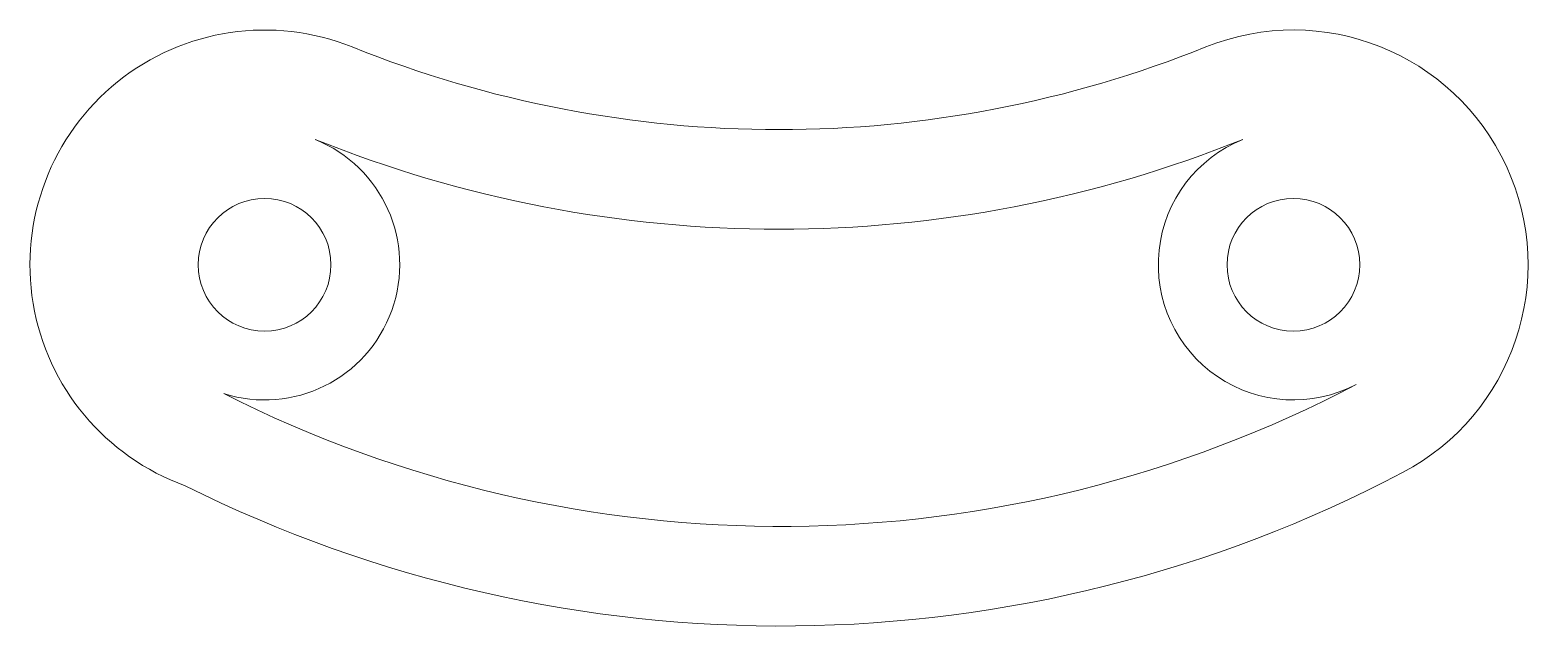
# Model space of a CAD drawing. Header units: millimetres. Extents: x -7.1 to 38.1, y -10.9 to 7.1.
import ezdxf

# ---------------------------------------------------------------- set-up
doc = ezdxf.new("R2010")
doc.units = ezdxf.units.MM

msp = doc.modelspace()

# ---------------------------------------------------------------- linework, layer by layer
at = {"color": 7, "linetype": 'Continuous', "lineweight": 15}
for centre in [(0, 0), (31, 0)]:
    msp.add_circle(centre, 2, dxfattribs=at)
for centre, radius, start, end in [((0, 0), 7.071, 68.0816, 250.1926), ((31, 0), 7.071, 297.716, 111.9184), ((15.5, 38.522), 34.452, 248.0816, 291.9184), ((0, 0), 4.071, 252.3675, 68.0816), ((15.5, 38.522), 37.452, 248.0816, 291.9184), ((31, 0), 4.071, 111.9184, 297.716), ((15.562, 29.384), 37.264, 243.2102, 297.716), ((15.562, 29.384), 40.264, 243.5115, 297.716)]:
    msp.add_arc(centre, radius, start, end, dxfattribs=at)

doc.saveas('drawing.dxf')
